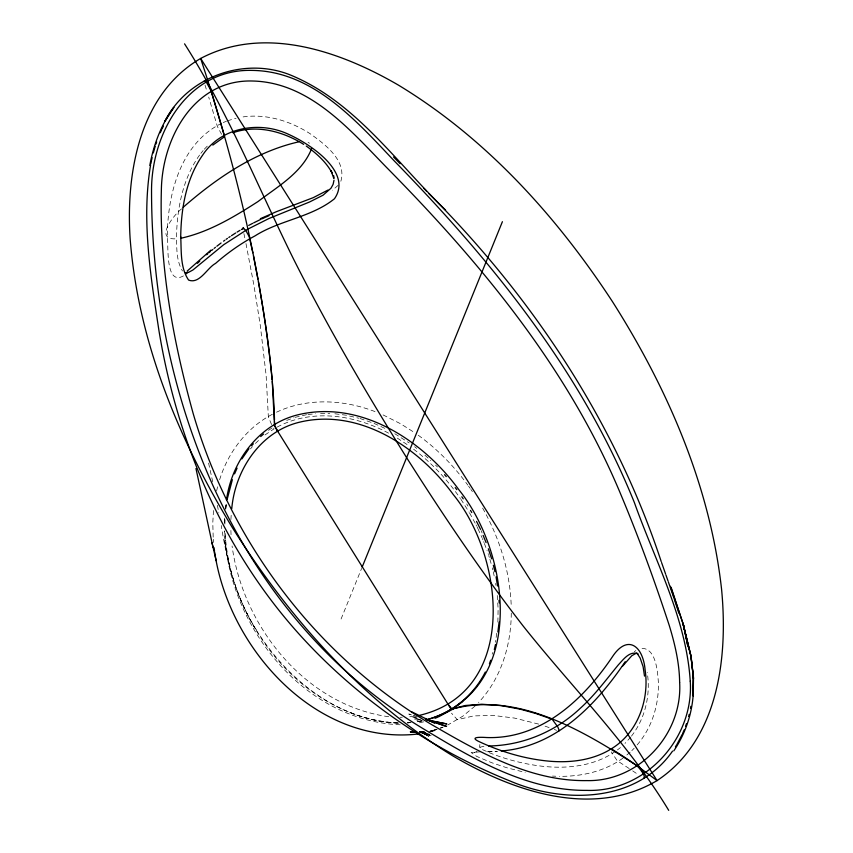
<?xml version="1.0" encoding="UTF-8"?>
<svg xmlns="http://www.w3.org/2000/svg" width="853" height="853" viewBox="0 0 853 853"><rect width="100%" height="100%" fill="white"/><g stroke="black" fill="none" stroke-linecap="round" stroke-linejoin="round"><path stroke-width="0.64" stroke-dasharray="4.26 3.2" d="M511.278 613.115C511.086 645.39 501.01 678.679 478.554 702.499M224.552 522.1L224.659 518.166M224.542 523.156L224.702 519.37M615.354 751.418C593.453 766.74 565.144 769.267 539.277 765.877C521.46 763.499 503.931 758.797 487.33 751.888C484.653 750.043 478.138 749.382 479.898 744.509M224.893 524.147L225.107 519.082M230.907 519.562L231.302 513.282M497.875 622.104L498.109 608.743L497.235 595.149M213.474 510.52L212.802 522.729L213.207 538.286M225.288 509.156L225.97 503.409M225.725 508.207L226.248 504.571M496.777 633.235L495.934 638.662M225.778 509.038L226.653 502.961M495.252 642.213L495.604 640.443M216.587 490.933L217.984 485.293M492.181 654.219L492.682 652.556M219.605 479.802C228.06 452.389 246.666 427.662 272.342 414.302M479.791 747.281L484.376 746.172M341.072 619.011L361.619 568.418M340.859 181.241C346.915 160.567 325.089 144.37 310.257 133.804C289.796 120.625 264.771 113.012 240.418 117.341M199.581 155.054C183.747 177.211 177.829 204.869 176.656 231.664C176.848 244.747 175.483 259.365 182.467 270.998M631.476 736.128C645.273 718.343 650.764 694.619 647.224 672.484M200.881 153.327L203.142 150.544M637.148 744.925C651.98 727.769 659.017 704.727 658.367 682.229C657.524 670.767 655.85 645.998 639.505 648.493M250.451 448.881L252.403 446.631M630.751 737.077L625.004 743.4M204.304 149.19L209.273 144.093M338.161 185.325L332.478 190.176M631.806 750.672L634.163 748.241M255.41 443.421L260.645 438.495M181.561 208.889C173.447 215.18 153.05 241.282 177.648 238.691M475.068 706.039L462.699 716.264L447.846 724.943M630.111 752.207L625.729 755.95M634.291 651.767L635.826 650.562M617.423 749.936L620.419 747.601M265.006 434.934L274.058 428.835L273.216 427.438M183.448 275.914C164.672 286.437 168.734 243.819 167.295 234.97C167.892 193.109 180.825 143.816 221.183 123.514M268.492 430.339L272.533 427.62M622.978 758.104C604.702 771.389 581.607 776.635 559.28 776.315M277.204 427.076C312.155 408.235 355.147 414.995 388.797 433.271M276.511 412.212C307.773 397.327 344.857 399.599 376.482 412.17M223.251 122.544L226.408 121.233M441.939 727.545L440.415 728.142L442.686 727.246M440.809 727.929L443.293 726.969M286.736 420.401L293.912 417.778M476.902 751.621L473.81 752.687L476.326 751.93M227.452 120.795L236.068 118.247M435.755 729.805L430.946 731.277M428.75 731.831L437.077 729.358L430.189 731.01M431.245 730.776L436.331 729.518M418.727 721.649L422.267 720.774M295.106 417.341L306.781 414.643M423.664 721.851L418.674 722.928M425.999 732.535L422.63 733.249M422.043 733.335L425.412 732.62M422.043 720.806L416.531 721.83M421.457 720.977L416.136 721.862M430.498 731.202L432.61 730.914M414.036 716.285L409.387 716.819M407.339 722.981L411.135 722.534M420.55 719.719L416.84 720.135L420.828 719.911M420.017 732.343L423.792 731.906M420.497 732.119L426.777 733.185L420.529 732.332L424.389 731.906M430.786 731.192L435.915 730.626L430.648 731.202M424.08 731.906L420.134 732.343L428.952 734.796M308.029 414.515L315.514 413.716M407.787 722.758L410.176 722.555M407.595 722.79L409.579 722.651M420.55 732.322L423.749 732.173M487.564 751.802L497.342 751.333L486.327 751.802M400.004 717.266L402.264 717.245M400.142 724.773C302.463 720.838 227.655 624.577 224.499 530.822M398.777 723.109C303.423 718.055 230.299 624.599 225.128 533.178M320.579 413.332L329.78 413.438M480.399 751.802L471.123 752.506L476.891 756.494L491.861 762.774L506.714 767.732L525.213 772.434M424.538 732.098L420.689 732.023L429.347 735.019M420.508 732.045L424.304 732.13M418.556 719.1L414.697 719.004L419.623 719.388M420.166 732.023L424.08 732.119M552.435 776.091L555.761 776.23M388.691 716.723C305.449 705.239 242.998 626.678 232.069 545.984M334.888 413.78L346.062 415.187L358.75 418.205M417.074 718.066L412.127 717.224L417.266 718.226M419.473 732.077L428.462 733.708M420.55 732.237L427.054 733.431M538.638 724.101L514.466 718.066L493.013 715.411L473.628 715.923L457.315 719.708L451.525 713.172M417.256 716.723L408.8 714.025L415.102 716.093M420.252 731.938L431.128 735.521M419.836 731.767L429.88 735.105M419.719 731.746L429.635 735.062L420.177 731.874M545.056 726.17L550.036 727.897M429.56 735.083L419.879 731.778L426.66 735.126L419.612 731.703L429.475 735.137M360.019 418.503L371.737 422.587M554.279 729.454L556.582 730.339M350.444 712.703C365.969 718.994 382.581 722.875 399.364 723.024C341.765 721.553 291.502 682.805 260.496 636.455C237.731 603.689 227.378 564.441 221.247 525.512M383.072 414.91L400.643 423.792L414.846 432.802M422.278 733.036L424.453 734.038M374.083 423.408L386.846 429.283M419.537 731.725L428.899 736.278L420.572 732.215M308.072 142.44L309.522 143.208M394.8 433.729L409.205 442.942M397.285 438.101L408.822 445.682M629.215 768.553L617.22 760.737L611.324 751.898M632.713 770.888L638.47 774.823M418.29 435.254C437.322 449.104 453.988 466.111 467.839 485.122M413.62 449.211C431.757 462.987 447.494 479.823 460.417 498.547M414.643 446.727L416.701 448.411M424.922 455.182L430.797 460.545M435.563 465.13L437.482 466.964M468.606 486.199L470.152 488.353M221.599 134.305L217.376 126.5L208.708 97.071M470.899 489.43L472.381 491.595M460.951 499.314L469.086 512.131M256.241 629.813C238.051 600.171 226.184 566.179 224.691 531.28M466.73 503.963L467.977 506.106M469.566 512.93L475.654 524.073M482.649 508.132C499.613 538.243 510.318 572.246 511.246 606.92M271.585 424.559L268.354 416.893L266.136 375.491L260.336 325.665L253.938 285.35L245.813 242.721M476.081 524.926L476.507 525.779M476.934 526.632L477.776 528.359M477.989 528.796L481.977 537.603M482.361 538.499L482.926 539.842M481.103 530.534L482.105 532.954M483.662 541.655L484.035 542.561M484.387 543.478L487.138 550.846M488.097 553.65L488.406 554.589M488.716 555.527L489.323 557.414M205.008 85.044L206.511 89.896M489.899 559.312L491.808 565.987M492.309 567.906L492.799 569.836M208.59 463.136L212.855 482.35M493.258 571.766L494.527 577.588M243.894 233.573L245.184 239.693M224.211 540.567L229.308 565.017M217.387 505.285L218.826 512.888M495.625 583.431L495.945 585.382M213.271 539.331L213.538 542.465M231.046 534.671L230.822 528.37"/><path stroke-width="1.28" d="M610.481 749.339C637.49 733.527 649.549 700.153 645.145 670.095C642.917 645.103 627.2 634.152 612.315 656.906C583.847 699.204 541.122 739.615 486.477 737.525C479.855 737.077 468.478 736.896 479.855 741.961C501.863 752.133 525.533 759.085 549.727 761.228C570.06 762.913 591.46 760.418 609.341 750.022C610.545 748.038 611.91 749.009 613.542 750.203C621.56 755.172 629.418 760.386 637.116 765.823L657.055 780.602C718.834 739.7 728.099 656.906 721.553 589.071C710.048 485.933 667.664 388.531 612.411 301.546C556.561 216.214 486.199 138.293 398.404 85.108C340.39 51.361 264.558 24.705 200.658 58.441C139.338 94.203 125.924 172.978 130.104 238.211C137.973 341.499 178.778 439.562 232.176 527.325C288.719 617.284 361.107 699.492 452.218 755.523C511.992 790.902 592.067 819.061 657.055 780.602L200.658 58.441C234.874 162.667 261.37 270.049 272.107 379.414M334.013 180.164L333.107 184.365L330.996 188.214L323.074 195.188L309.575 201.98L268.812 218.581L247.349 229.382L223.571 244.8L192.917 269.985L188.47 272.416L185.368 272.736M497.885 631.956L499.101 622.136M231.749 508.729C235.055 470.707 259.579 432.684 297.857 422.619C358.42 406.913 418.919 447.164 453.22 494.484C504.475 557.18 519.168 691.623 419.559 715.336M227.175 499.314L232.357 479.674M226.482 499.975C231.803 460.823 259.504 423.568 299.147 414.515C361.693 400.132 423.44 440.916 458.893 489.771C511.523 555.026 526.664 689.778 427.31 719.612M690.482 708.353L690.834 706.337M150.554 165.183C141.406 220.074 150.608 275.988 158.914 330.388C177.584 444.669 225.725 555.548 305.171 640.731C362.045 701.816 432.866 749.968 510.275 781.092C563.449 803.825 636.519 803.036 672.537 751.109M150.789 163.925L151.301 161.409M149.819 165.386C153.625 144.637 161.228 124.442 173.852 107.403L164.725 121.584C186.967 77.143 243.265 56.767 289.242 74.531C354.816 100.942 396.187 162.56 445.597 210.083M311.633 148.614C302.293 172.605 277.641 186.572 258.022 201.543C234.031 216.961 208.814 232.197 180.633 238.296M151.567 160.161L152.133 157.645M494.324 649.549L495.508 644.473M688.67 716.435L689.181 714.409M153.305 152.922L155.214 146.289M155.918 144.104L156.664 141.918M685.609 726.202L686.462 723.76M489.419 663.762L490.678 660.222M234.554 473.905L237.081 468.137M362.12 567.181L502.406 221.684M682.635 733.516L684.202 729.869M160.268 132.748L161.558 129.869M682.208 734.412L677.037 744.232M162.017 128.931L163.392 126.095M485.336 672.004C473.895 694.737 452.815 712.618 428.174 719.324M673.774 750.885C685.098 734.166 691.89 714.505 693.233 694.353L693.382 676.632L690.845 655.339L682.922 623.33L691.175 657.29L693.489 678.476L693.158 696.037L693.382 676.632L693.489 678.476L690.845 655.339L691.175 657.29L682.922 623.33M675.405 746.833L676.493 745.106M241.9 458.925L248.948 448.721M625.217 661.704C596.322 704.674 555.996 746.823 501.137 750.981M622.391 666.364L631.764 655.765L636.221 653.227M251.592 445.767L253.352 443.795M197.352 263.342L199.794 261.029M183.224 207.247C216.523 178.16 255.09 151.738 298.753 141.843M187.937 272.267L186.146 273.813M462.721 701.433L452.346 709.408L438.506 716.861M210.904 250.1L187.191 271.083M206.661 254.759L207.844 253.714M260.687 436.544L263.556 434.049M209.06 252.659L210.296 251.603M211.555 250.537L212.845 249.471M214.146 248.394L215.478 247.317M216.833 246.24L221.055 242.998M212.813 145.106L224.392 136.811L224.478 135.947L211.054 90.663L206.639 82.73L204.603 80.619L203.974 81.451M223.561 241.154L224.84 240.226M226.141 239.309L227.452 238.392M228.785 237.486L230.129 236.569M231.483 235.673L235.652 232.997M237.07 232.112L239.938 230.374M327.978 190.059L313.286 197.64L276.319 211.715L260.336 218.688M241.388 229.521L243.563 228.273M248.681 225.437L252.669 223.347M253.682 222.846L260.783 219.381M261.807 218.912L264.867 217.515M265.901 217.067L268.972 215.713M434.966 718.311L437.632 717.234M232.965 132.769C256.678 124.293 282.972 131.415 303.668 144.36M419.196 733.879C315.93 746.375 228.391 647.896 214.636 551.87M488.577 745.97C522.42 745.575 555.452 731.693 580.019 708.534C594.498 695.547 606.046 679.82 618.34 664.86C623.287 659.636 629.823 650.317 638.097 653.931M415.464 731.938L410.421 731.821L413.63 731.863M410.421 731.821L415.55 731.917M427.556 720.209L446.844 723.941L428.131 720.188M426.436 719.815L446.588 726.436L425.508 718.962L434.582 722.992L411.999 711.956M558.374 731.032L559.248 730.616L557.841 726.98L552.136 719.207L535.833 713.492L520.469 709.227L501.169 705.591L481.892 704.237L465.28 705.506L451.983 709.014L448.017 704.215M643.567 778.405C646.798 776.934 639.377 768.084 637.116 765.823C584.017 731.266 517.078 690.759 451.216 709.344L275.263 427.385M306.259 146.055C316.41 153.273 325.985 161.835 332.052 172.871L331.081 170.803L333.64 177.957M393.521 156.952L400.057 163.712M423.888 188.374L426.479 191.051M429.059 193.738C532.496 297.132 615.29 422.171 661.224 561.562M444.552 474.684L446.3 476.624M455.214 487.607L456.792 489.622M461.846 496.777L463.243 498.824M668.709 810.35C627.904 742.846 571.627 687.102 522.878 625.654C481.135 571.787 443.08 515.159 406.604 457.624C366.214 393.052 327.787 327.168 293.571 259.099C257.905 187.031 227.975 111.839 184.557 43.844M636.903 652.971L640.187 658.132L643.119 666.726L644.505 676.109M277.673 431.255L274.773 425.551L274.517 421.531M470.493 510.393L471.741 512.525M476.539 521.386L480.538 529.393M483.107 535.364L486.103 542.604M661.587 562.596L665.564 573.898M665.916 574.911L668.016 580.957M668.368 581.959L669.744 585.936M670.085 586.928L672.313 593.421M672.718 594.594L673.902 598.102M670.447 586.299L683.562 625.26L686.665 640.358M674.307 599.275L677.378 608.584M488.342 548.778L491.659 558.832M671.332 588.016L683.562 625.26L686.452 639.59M677.751 609.746L678.86 613.232M493.343 565.251L494.921 571.702M195.966 468.542L213.058 547.466M212.024 542.903L216.172 560.709M687.177 642.874L688.083 646.873M242.913 228.988L243.03 227.655L245.984 230.811L249.204 236.633L252.851 252.808M686.985 642.192L687.507 644.793M253.458 255.815L257.915 279.006M258.427 281.799C266.541 327.467 273.28 373.571 274.495 420.007M333.704 175.675L334.035 178.405M496.083 576.873L497.534 586.011M214.082 547.69L214.498 550.825M272.288 381.419L274.559 426.255M499.005 600.341L499.186 602.943M690.248 681.174C694.139 738.442 645.348 792.362 586.875 790.39C527.122 790.848 473.351 759.095 423.845 729.091C238.222 617.785 151.567 400.036 151.535 190.827C151.28 133.409 187.681 68.571 252.179 70.404C312.529 71.162 355.808 120.326 394.161 160.822C491.893 260.922 581.735 371.929 634.493 502.865C655.232 561.285 686.238 618.286 690.248 681.174M180.719 236.558C181.486 251.027 180.09 267.586 188.577 280.061C199.591 284.465 207.108 267.874 215.564 263.406C227.644 252.787 240.887 243.489 255.047 235.865C279.816 220.106 311.526 217.323 334.472 198.749C352.79 172.53 310.673 144.285 289.05 134.55C259.866 120.486 220.799 127.086 202.587 155.214C186.135 178.799 181.156 208.335 180.719 236.558M679.638 682.443C682.763 733.857 639.121 781.892 586.704 780.602C530.033 781.465 478.704 751.877 431.191 724.336C316.047 655.882 230.598 541.815 193.173 413.534C173.159 341.221 159.234 265.976 161.356 190.656C161.835 138.911 193.652 79.393 252.317 81.003C309.298 82.165 349.57 129.432 386.27 167.135C481.199 263.204 569.047 369.434 621.187 495.358C639.014 537.934 654.795 581.383 669.189 625.238C674.862 643.802 679.404 662.93 679.638 682.443"/></g></svg>
